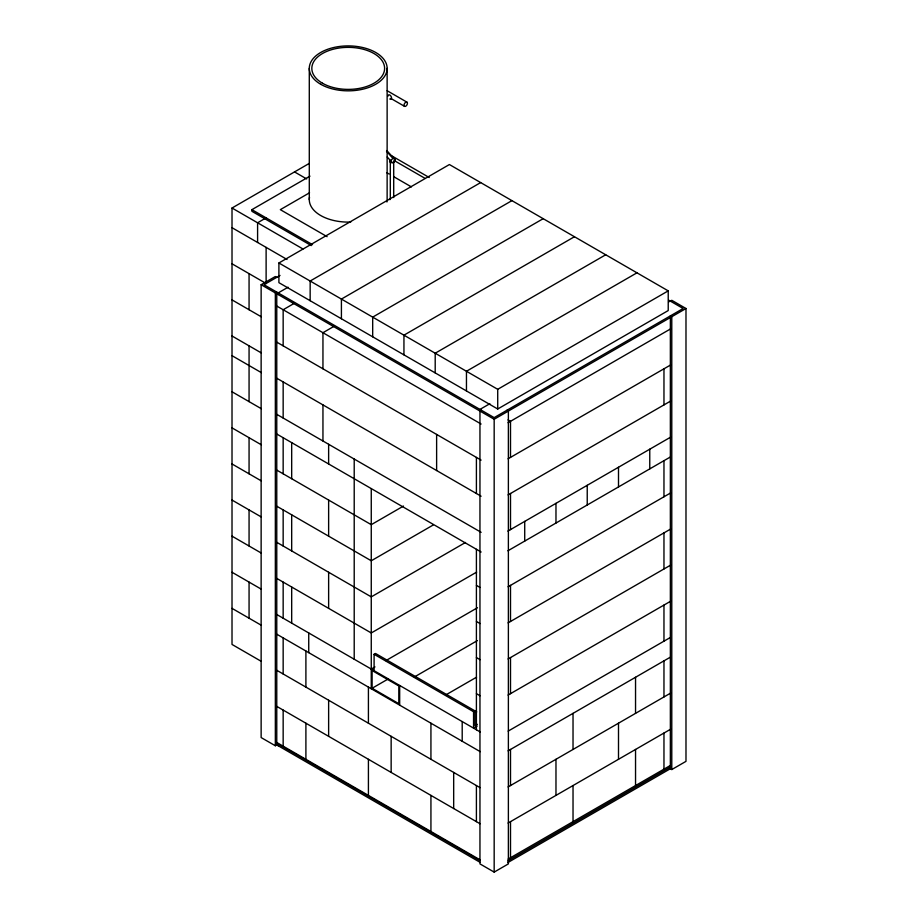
<?xml version="1.0" encoding="UTF-8"?>
<svg xmlns="http://www.w3.org/2000/svg" width="918" height="918" viewBox="0 0 918 918"><rect width="100%" height="100%" fill="white"/><g stroke="black" fill="none" stroke-linecap="round" stroke-linejoin="round"><path stroke-width="1.38" d="M261.24 661.327L232.013 644.447L232.013 208.019L309.24 163.427M311.305 245.588L251.899 211.301L251.899 209.66L309.974 176.13M266.163 217.83L257.591 222.787L257.591 242.467M309.55 192.78L280.323 209.66L327.118 236.672M278.9 262.984L449.407 164.54L668.224 290.868L668.224 310.559L497.717 409.003L278.9 282.664L278.9 262.984L497.717 389.312L668.224 290.868M261.137 284.718L275.343 292.922L276.766 292.096L276.766 744.946L275.343 745.76L261.137 737.567L261.137 284.718L275.343 276.513L276.766 277.339M280.036 275.446L263.982 284.718L494.171 417.621L683.153 308.505L668.935 300.301L668.935 301.942M288.068 287.219L278.188 292.922L278.188 294.563M480.665 182.579L310.158 281.023L310.158 300.714M294.288 303.319L283.157 309.745L283.157 345.834M511.934 200.629L341.416 299.073L341.416 318.764M333.911 326.383L322.952 332.706L322.952 368.806M543.192 218.679L372.685 317.123L372.685 336.814M574.45 236.729L403.943 335.173L403.943 354.864M605.708 254.779L435.201 353.223L435.201 372.903M636.966 272.818L466.459 371.262L466.459 390.953M489.845 403.702L479.953 409.417L479.953 863.895L494.171 872.1L508.377 863.895L508.377 411.057L506.954 410.231M479.953 411.057L481.376 410.231M670.358 301.127L671.781 300.301L685.987 308.505L685.987 761.355L671.781 769.559L670.358 768.733L670.358 315.895L671.781 316.71L685.987 308.505M275.825 293.198L494.171 419.262L670.794 317.284M508.067 422.716L671.138 328.575M403.495 506.059L371.262 524.671L275.859 469.591M508.067 458.805L671.138 364.664M433.25 524.981L371.262 560.772L275.859 505.692M508.067 494.905L671.138 400.764M465.483 542.469L371.262 596.872L275.859 541.792M507.884 531.109L671.138 436.865M507.884 550.8L670.197 457.095M476.649 572.121L371.262 632.961L275.859 577.881M374.096 670.702L374.096 654.293L375.519 653.478L476.717 711.898M508.067 586.786L671.138 492.645M371.262 669.061L374.98 666.916M385.87 660.627L477.463 607.739M372.111 688.259L398.825 703.681L398.825 685.964L372.111 670.542L372.111 688.259L388.245 678.941M414.385 676.979L477.394 640.592M508.067 622.886L671.138 528.745M445.643 695.029L476.534 677.197M508.067 658.975L671.138 564.834M374.096 654.293L473.562 711.714L474.985 710.899L474.985 725.668L477.314 724.325M508.067 695.075L671.138 600.934M477.119 726.069L473.562 728.123L473.562 711.714M508.159 731.118L670.06 637.654M508.067 750.867L670.06 657.345M508.067 786.955L671.207 692.769M508.067 823.056L671.207 728.869M508.067 859.145L670.06 765.635M507.757 860.969L670.794 766.84M507.757 862.61L670.794 768.481M387.166 90.733L406.938 102.15A2.41 1.388 -60 0 1 406.169 105.88A2.41 1.388 -60 0 1 404.081 104.675A2.41 1.388 -60 0 1 406.938 102.15M390.93 98.478L404.528 106.327M391.217 155.555L429.257 177.518M394.04 160.466L424.977 178.322M386.639 172.595L389.106 174.018M394.063 176.887L411.413 186.893M294.529 171.918L306.704 178.953M251.899 209.66L312.545 244.67M232.013 208.019L302.986 248.996M232.013 227.698L287.036 259.473M508.033 419.882L510.511 421.305L510.511 457.405M232.013 263.799L266.22 283.559M275.859 305.522L481.101 424.024M232.013 299.899L261.32 316.813M275.859 341.622L481.101 460.113M232.013 335.988L261.332 352.925M275.859 377.711L481.101 496.213M232.013 355.679L261.332 372.616M275.859 413.811L481.135 532.325M232.013 391.779L261.32 408.705M275.859 433.503L481.135 552.016M232.013 427.868L261.32 444.794M476.408 585.386L480.057 587.486M232.013 463.969L261.32 480.894M476.408 621.475L480.057 623.586M232.013 500.069L261.32 516.983M476.408 657.575L480.057 659.686M232.013 536.158L261.32 553.084M476.408 693.675L480.057 695.775M232.013 572.258L261.32 589.184M275.859 613.981L480.229 731.979M232.013 608.359L261.32 625.273M275.859 633.672L480.229 751.658M275.859 669.761L480.057 787.655M275.859 705.862L480.057 823.756M275.859 741.962L479.976 859.799M275.825 742.754L479.953 860.614M275.825 744.395L479.953 862.254M386.776 150.541L395.256 159.87M386.524 151.286L393.122 158.55M387.224 157.012L390.988 161.166M671.781 316.71L671.781 769.559M663.966 368.806L663.966 404.907M663.966 460.687L663.966 496.787M663.966 532.876L663.966 568.976M663.966 605.077L663.966 641.166M663.966 660.857L663.966 696.957M663.966 733.046L663.966 769.146M649.76 449.2L649.76 468.891M635.543 677.266L635.543 713.355M635.543 749.455L635.543 785.556M618.502 467.251L618.502 486.942M618.502 723.2L618.502 759.301M587.233 485.301L587.233 504.992M573.027 713.355L573.027 749.455M573.027 785.556L573.027 821.644M555.975 503.339L555.975 523.03M555.975 759.301L555.975 795.401M524.717 521.39L524.717 541.081M510.511 493.505L510.511 529.594M510.511 585.386L510.511 621.475M510.511 657.575L510.511 693.675M510.511 749.455L510.511 785.556M510.511 821.644L510.511 857.745M497.717 389.312L497.717 409.003M494.171 419.262L494.171 872.1M476.408 457.405L476.408 493.505M476.408 549.285L476.408 729.764M476.408 785.556L476.408 821.644M462.202 721.559L462.202 741.251M453.676 772.428L453.676 808.517M436.624 434.432L436.624 470.532M430.932 723.2L430.932 759.301M430.932 795.401L430.932 831.49M399.674 685.471L399.674 705.15M393.707 162.234L393.707 197.565M391.148 736.328L391.148 772.428M390.299 162.234L390.299 199.378M387.132 68.368L387.132 199.631A38.923 22.468 0 0 1 386.926 201.971M371.262 488.583L371.262 688.752M368.416 687.112L368.416 723.2M368.416 759.301L368.416 795.401M354.21 459.046L354.21 659.216M328.633 444.278L328.633 463.969M328.633 500.069L328.633 536.158M328.633 572.258L328.633 608.359M328.633 700.239L328.633 736.328M322.952 404.907L322.952 440.996M309.286 68.368L309.286 199.631M308.735 632.961L308.735 652.652M305.901 651.011L305.901 687.112M305.901 723.2L305.901 759.301M291.683 442.637L291.683 478.737M291.683 514.826L291.683 550.926M291.683 587.027L291.683 623.115M283.157 381.934L283.157 418.023M283.157 437.714L283.157 473.814M283.157 509.915L283.157 546.003M283.157 582.104L283.157 618.193M283.157 637.884L283.157 673.984M283.157 710.084L283.157 746.173M278.188 744.119L278.188 745.76M275.343 292.922L275.343 745.76M266.117 247.39L266.117 282.101M249.065 273.644L249.065 309.745M249.065 345.834L249.065 401.625M249.065 437.714L249.065 473.814M249.065 509.915L249.065 546.003M249.065 582.104L249.065 618.204M388.107 96.034A2.41 1.388 60 0 1 389.817 95.047A2.41 1.388 60 0 1 391.516 98.008A2.41 1.388 60 0 1 389.817 98.983M394.338 160.891A2.41 1.388 0 0 1 391.378 162.601A2.41 1.388 0 0 1 390.299 160.271M389.921 199.688A2.41 1.388 0 0 1 389.68 198.632M350.745 222.053A38.923 22.468 0 0 1 309.504 197.29M393.122 162.486A2.41 1.744 -42.3 0 0 394.969 158.975A2.41 1.744 -42.3 0 0 391.275 160.099A2.41 1.744 -42.3 0 0 393.122 162.486M322.482 83.228A36.387 21.011 0 0 0 383.368 73.807A36.387 21.011 0 0 0 338.788 48.08A36.387 21.011 0 0 0 322.482 83.228M320.692 84.261A38.923 22.468 0 0 0 385.812 74.186A38.923 22.468 0 0 0 338.134 46.669A38.923 22.468 0 0 0 320.692 84.261"/></g></svg>
